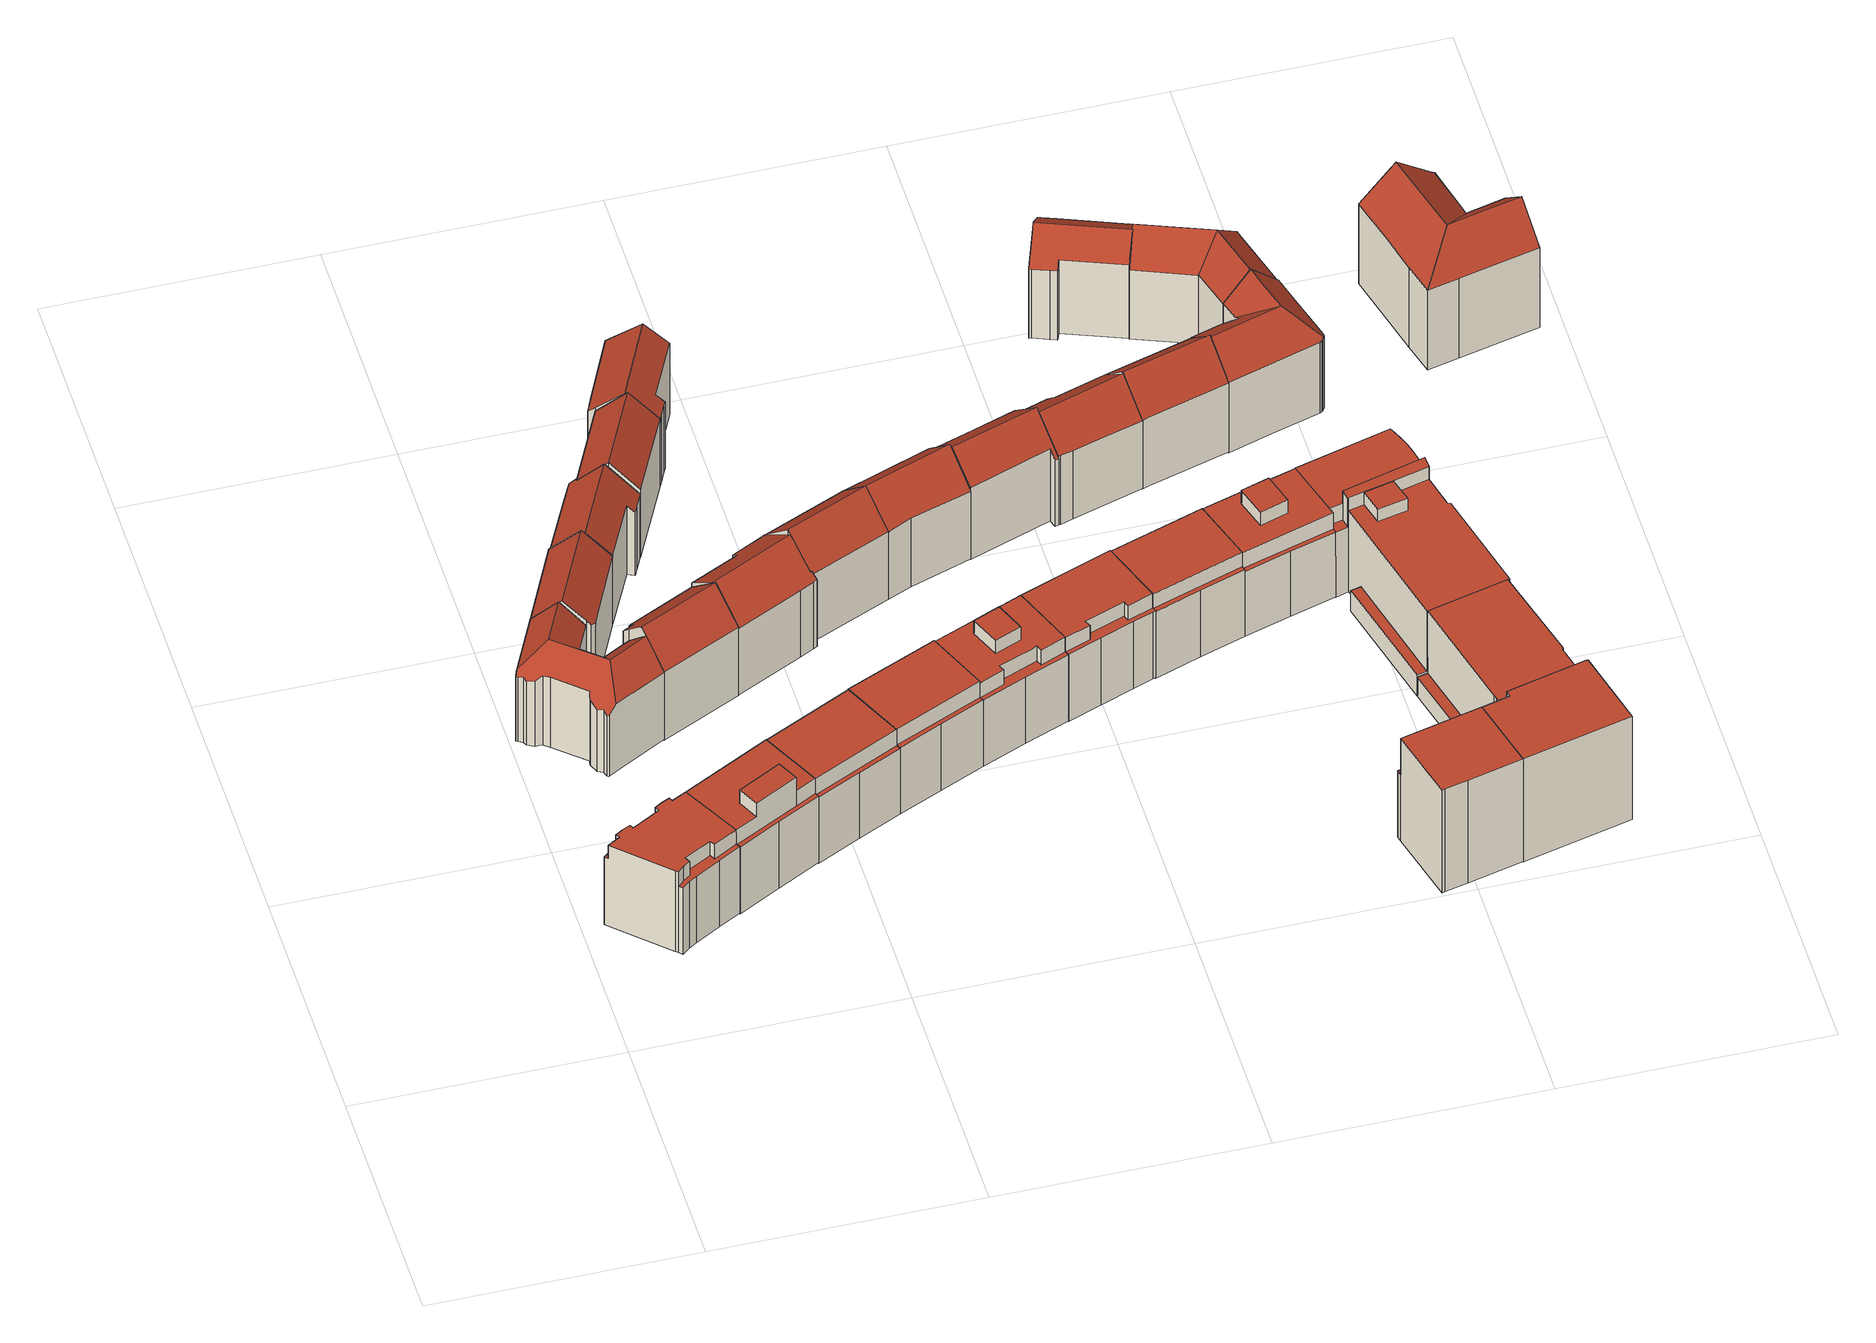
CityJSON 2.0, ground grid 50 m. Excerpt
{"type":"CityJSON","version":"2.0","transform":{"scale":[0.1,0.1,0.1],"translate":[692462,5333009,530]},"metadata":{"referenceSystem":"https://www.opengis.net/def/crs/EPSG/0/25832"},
"CityObjects":{
"building1":{"type":"Building","attributes":{"Gemeindeschluessel":"09162000","HoeheDach":"551.370","HoeheGrund":"532.122","Methode":"2000","NiedrigsteTraufeDesGebaeudes":"548.020","Geometrietyp2DReferenz":"3000","function":"31001_1000","roofType":"1000","measuredHeight":19.25,"storeysAboveGround":8},"geometry":[{"type":"MultiSurface","lod":"2","boundaries":[[[0,1,2,3]],[[4,5,6,7]],[[7,6,8,9]],[[10,11,12,13]],[[14,15,16,17]],[[18,19,20,21]],[[22,23,24,25]],[[26,27,28,29]],[[30,31,32,33]],[[34,35,36,37]],[[38,39,40,41]],[[26,42,43,44,45,27]],[[46,47,48,49]],[[17,16,50,51]],[[52,53,5,4]],[[26,29,54,34,37,38,41,55,56,57,58,18,21,59,52,4,7,9,42]],[[60,61,11,10]],[[25,24,1,0]],[[6,5,53,62,20,19,63,64,46,49,65,8]],[[43,66,67,48,47,68,69,70,32,31,50,16,15,12,11,61,2,1,24,23,44]],[[55,71,72,56]],[[51,50,31,30]],[[49,48,67,65]],[[41,40,71,55]],[[19,70,69,63]],[[56,72,73,57]],[[9,8,66,43,42]],[[59,62,53,52]],[[63,69,68,64]],[[45,44,23,22]],[[13,12,15,14]],[[29,28,74,54]],[[21,20,62,59]],[[54,74,35,34]],[[45,22,25,0,3,60,10,13,14,17,51,30,33,73,72,71,40,39,36,35,74,28,27]],[[3,2,61,60]],[[58,33,32,70,19,18]],[[65,67,66,8]],[[57,73,33,58]],[[64,68,47,46]],[[37,36,39,38]]],"semantics":{"surfaces":[{"type":"WallSurface"},{"type":"GroundSurface"},{"type":"RoofSurface"}],"values":[0,0,0,0,0,0,0,0,0,0,0,0,0,0,0,1,0,0,2,2,0,0,0,0,0,0,0,0,0,0,0,0,0,0,2,0,0,0,0,0,0]}}]},
"building2":{"type":"Building","attributes":{"Gemeindeschluessel":"09162000","HoeheDach":"552.530","HoeheGrund":"531.370","Methode":"2000","NiedrigsteTraufeDesGebaeudes":"545.780","Geometrietyp2DReferenz":"3000","function":"31001_1000","roofType":"3100","measuredHeight":21.16,"storeysAboveGround":5},"geometry":[{"type":"MultiSurface","lod":"2","boundaries":[[[75,76,77,78,79]],[[80,81,82,83]],[[84,85,86,87,88,89,90,91]],[[92,93,94,95,96,97]],[[98,99,100,101]],[[102,103,104,105,106,107,108,109]],[[110,111,107,106,112,113]],[[109,108,107,111,114]],[[115,116,117,118]],[[102,109,114,119]],[[75,79,110,113]],[[120,80,83,115,118,121,122,98,101,94,93,92,123,124,125,91,90,89,88,126,76,75,113,112,106,105,104,103]],[[78,77,127,128]],[[124,129,130,125]],[[125,130,84,91]],[[92,97,131,123]],[[80,120,103,102,119,132,81]],[[114,111,110,79,78,128]],[[123,131,129,124]],[[130,129,131,97,96,95,100,99,133,134,117,116,82,81,132,119,114,128,86,85,84]],[[134,133,99,98,122,121]],[[118,117,134,121]],[[128,127,87,86]],[[127,77,76,126,88,87]],[[83,82,116,115]],[[101,100,95,94]]],"semantics":{"surfaces":[{"type":"WallSurface"},{"type":"RoofSurface"},{"type":"GroundSurface"}],"values":[0,0,0,0,0,0,0,1,0,1,0,2,1,0,0,0,0,1,0,1,0,0,1,0,0,0]}}]},
"building3":{"type":"Building","attributes":{"Gemeindeschluessel":"09162000","HoeheDach":"554.560","HoeheGrund":"531.895","Methode":"2000","NiedrigsteTraufeDesGebaeudes":"547.760","Geometrietyp2DReferenz":"3000","function":"31001_1000","roofType":"1000","measuredHeight":22.66,"storeysAboveGround":7},"geometry":[{"type":"MultiSurface","lod":"2","boundaries":[[[135,136,137,138,139,140]],[[141,139,138,142]],[[143,144,145,146]],[[147,136,135,148]],[[149,137,136,147]],[[148,135,70,32,150,151]],[[135,140,152,153,154,155,70]],[[151,150,156,157]],[[154,153,158,159]],[[150,32,160,161]],[[146,145,162,163]],[[139,164,152,140]],[[150,161,162,145,144,165,166,167,168,169,156]],[[170,161,160,164,139,141]],[[171,158,153,152]],[[142,138,137,149]],[[157,156,169,172]],[[149,147,148,151,157,172,173,174,175,176,143,146,163,170,141,142]],[[177,159,158,171]],[[176,165,144,143]],[[70,155,177,171,152,164,160,32]],[[163,162,161,170]],[[173,168,167,174]],[[155,154,159,177]],[[174,167,166,175]],[[175,166,165,176]],[[172,169,168,173]]],"semantics":{"surfaces":[{"type":"RoofSurface"},{"type":"WallSurface"},{"type":"GroundSurface"}],"values":[0,1,1,1,1,1,1,1,0,1,1,1,0,1,1,1,1,2,1,1,0,1,1,1,1,1,1]}}]},
"building4":{"type":"Building","attributes":{"Gemeindeschluessel":"09162000","HoeheDach":"552.890","HoeheGrund":"531.360","Methode":"1000","NiedrigsteTraufeDesGebaeudes":"547.442","Geometrietyp2DReferenz":"3000","function":"31001_1000","roofType":"3100","measuredHeight":21.53,"storeysAboveGround":5},"geometry":[{"type":"MultiSurface","lod":"2","boundaries":[[[178,179,180,181,76,182,88,183,184,185]],[[186,187,188,189,190,191,192,193]],[[182,76,186,193,194,88]],[[88,194,195,183]],[[181,180,179,189,188,187]],[[192,191,185,184,183,195]],[[181,187,186,76]],[[193,192,195,194]],[[179,178,185,191,190,189]]],"semantics":{"surfaces":[{"type":"GroundSurface"},{"type":"RoofSurface"},{"type":"WallSurface"}],"values":[0,1,2,2,2,2,2,1,2]}}]},
"building5":{"type":"Building","attributes":{"Gemeindeschluessel":"09162000","HoeheDach":"553.488","HoeheGrund":"531.250","Methode":"1000","NiedrigsteTraufeDesGebaeudes":"547.461","Geometrietyp2DReferenz":"3000","function":"31001_1000","roofType":"3100","measuredHeight":22.24,"storeysAboveGround":5},"geometry":[{"type":"MultiSurface","lod":"2","boundaries":[[[196,197,198,199]],[[200,201,197,196]],[[202,203,204,205,206,207,208,209,210,211]],[[212,213,214,215,216,217]],[[210,209,208,218,217,216,198,197,201,219]],[[220,219,201,200]],[[205,221,213,212,222,206]],[[221,205,204,203,202,211,220,200,196,199,215,214,213]],[[211,210,219,220]],[[199,198,216,215]],[[207,206,222,212,217,218,208]]],"semantics":{"surfaces":[{"type":"WallSurface"},{"type":"RoofSurface"},{"type":"GroundSurface"}],"values":[0,0,0,0,1,0,0,2,0,0,1]}}]},
"building6":{"type":"Building","attributes":{"Gemeindeschluessel":"09162000","HoeheDach":"552.450","HoeheGrund":"531.380","Methode":"2000","NiedrigsteTraufeDesGebaeudes":"546.300","Geometrietyp2DReferenz":"3000","function":"31001_1000","roofType":"3100","measuredHeight":21.07,"storeysAboveGround":5},"geometry":[{"type":"MultiSurface","lod":"2","boundaries":[[[223,224,225,226]],[[227,228,229,230,231,232,233,225,224,234]],[[183,234,224,223]],[[235,236,237,238,185,239,183,223,226,240,241,242,243,244,245,246,247]],[[247,248,249,235]],[[225,233,232,241,240,226]],[[236,250,251,237]],[[238,252,253,185]],[[237,251,252,238]],[[228,254,246,245,244,229]],[[241,232,231,242]],[[243,242,231,230]],[[235,249,250,236]],[[239,185,253,227,234,183]],[[243,230,229,244]],[[246,254,248,247]],[[253,252,251,250,249,248,254,228,227]]],"semantics":{"surfaces":[{"type":"WallSurface"},{"type":"RoofSurface"},{"type":"GroundSurface"}],"values":[0,1,0,2,0,0,0,0,0,0,0,0,0,0,0,0,1]}}]},
"building7":{"type":"Building","attributes":{"Gemeindeschluessel":"09162000","HoeheDach":"551.330","HoeheGrund":"531.709","Methode":"2000","NiedrigsteTraufeDesGebaeudes":"547.530","Geometrietyp2DReferenz":"3000","function":"31001_1000","roofType":"1000","measuredHeight":19.62,"storeysAboveGround":6},"geometry":[{"type":"MultiSurface","lod":"2","boundaries":[[[255,256,257,258]],[[259,260,261,262,263,264]],[[258,257,265,266]],[[267,268,261,260]],[[269,270,271,272,273,274,275,276,277,255,258,266,278,259,264,279]],[[263,262,280,281]],[[264,263,282,279]],[[270,283,281,271]],[[276,284,285,277]],[[269,286,283,270]],[[280,262,261,268]],[[271,281,280,268,267,272]],[[283,286,282,263,281]],[[277,285,256,255]],[[273,287,288,274]],[[278,289,260,259]],[[266,265,289,278]],[[272,267,287,273]],[[279,282,286,269]],[[267,260,289,265,257,256,285,284,290,288,287]],[[274,288,290,275]],[[275,290,284,276]]],"semantics":{"surfaces":[{"type":"WallSurface"},{"type":"GroundSurface"},{"type":"RoofSurface"}],"values":[0,0,0,0,1,0,0,0,0,0,2,0,2,0,0,0,0,0,0,2,0,0]}}]},
"building8":{"type":"Building","attributes":{"Gemeindeschluessel":"09162000","HoeheDach":"552.990","HoeheGrund":"531.430","Methode":"1000","NiedrigsteTraufeDesGebaeudes":"547.479","Geometrietyp2DReferenz":"3000","function":"31001_1000","roofType":"3100","measuredHeight":21.56,"storeysAboveGround":5},"geometry":[{"type":"MultiSurface","lod":"2","boundaries":[[[246,291,292,244]],[[293,294,295,296]],[[296,295,297,298]],[[244,292,299,243]],[[247,300,246,244,243,242,293,296,298,301]],[[302,301,298,297]],[[303,302,297,304]],[[300,247,303,304,291,246]],[[243,299,305,242]],[[292,291,304,297,295,294,305,299]],[[301,302,303,247]],[[242,305,294,293]]],"semantics":{"surfaces":[{"type":"WallSurface"},{"type":"GroundSurface"},{"type":"RoofSurface"}],"values":[0,0,0,0,1,0,2,0,0,2,0,0]}}]},
"building9":{"type":"Building","attributes":{"Gemeindeschluessel":"09162000","HoeheDach":"552.901","HoeheGrund":"531.280","Methode":"1000","NiedrigsteTraufeDesGebaeudes":"547.316","Geometrietyp2DReferenz":"3000","function":"31001_1000","roofType":"3100","measuredHeight":21.62,"storeysAboveGround":5},"geometry":[{"type":"MultiSurface","lod":"2","boundaries":[[[306,307,308,309]],[[310,311,312,313]],[[314,315,316,317]],[[318,309,308,319,320,321]],[[322,323,324,325,326,327]],[[328,329,330,331]],[[321,320,332,333]],[[334,335,311,310,336,337]],[[308,307,338,339,340,312,311,335,334,341,322,327,342,319]],[[341,334,337,343,323,322]],[[344,339,338,345]],[[319,342,327,326,346,347,316,315,330,329,332,320]],[[348,344,345,306,309,318,321,333,328,331,314,317,349,350,325,324,323,343,337,336,310,313]],[[333,332,329,328]],[[344,348,313,312,340,339]],[[316,347,346,350,349,317]],[[345,338,307,306]],[[350,346,326,325]],[[331,330,315,314]]],"semantics":{"surfaces":[{"type":"WallSurface"},{"type":"RoofSurface"},{"type":"GroundSurface"}],"values":[0,0,0,0,0,0,0,0,1,0,0,1,2,0,0,0,0,0,0]}}]},
"building10":{"type":"Building","attributes":{"Gemeindeschluessel":"09162000","HoeheDach":"552.388","HoeheGrund":"531.420","Methode":"1000","NiedrigsteTraufeDesGebaeudes":"547.192","Geometrietyp2DReferenz":"3000","function":"31001_1000","roofType":"3100","measuredHeight":20.97,"storeysAboveGround":5},"geometry":[{"type":"MultiSurface","lod":"2","boundaries":[[[301,351,352,298]],[[353,354,355,356]],[[293,357,358,359]],[[360,361,362,363]],[[359,358,364,365]],[[365,364,354,353]],[[366,360,363,367,301,298,368,296,293,359,365,353,356,369,370]],[[368,298,352,371,372,296]],[[296,372,357,293]],[[357,372,371,373,355,354,364,358]],[[370,374,375,366]],[[367,376,351,301]],[[352,351,376,362,361,375,374,373,371]],[[373,374,370,369,356,355]],[[366,375,361,360]],[[363,362,376,367]]],"semantics":{"surfaces":[{"type":"WallSurface"},{"type":"GroundSurface"},{"type":"RoofSurface"}],"values":[0,0,0,0,0,0,1,0,0,2,0,0,2,0,0,0]}}]},
"building11":{"type":"Building","attributes":{"Gemeindeschluessel":"09162000","HoeheDach":"551.400","HoeheGrund":"531.675","Methode":"2000","NiedrigsteTraufeDesGebaeudes":"547.600","Geometrietyp2DReferenz":"3000","function":"31001_1000","roofType":"1000","measuredHeight":19.73,"storeysAboveGround":6},"geometry":[{"type":"MultiSurface","lod":"2","boundaries":[[[377,378,379,380]],[[381,382,383,384]],[[259,385,386,278]],[[385,387,388,389,390,383,382,391,392,393,386]],[[279,394,395,264]],[[264,395,396,397,385,259]],[[398,389,388,399]],[[278,386,393,400]],[[380,279,264,259,278,400,401,402,381,384,403,398,399,404,405,377]],[[384,383,390,403]],[[394,379,378,406,395]],[[402,391,382,381]],[[403,390,389,398]],[[400,393,392,401]],[[406,407,396,395]],[[396,407,408,397]],[[385,397,408,387]],[[405,406,378,377]],[[399,388,387,404]],[[401,392,391,402]],[[404,387,408,407,406,405]],[[380,379,394,279]]],"semantics":{"surfaces":[{"type":"WallSurface"},{"type":"RoofSurface"},{"type":"GroundSurface"}],"values":[0,0,0,1,0,0,0,0,2,0,1,0,0,0,0,1,0,0,0,0,0,0]}}]},
"building12":{"type":"Building","attributes":{"Gemeindeschluessel":"09162000","HoeheDach":"553.556","HoeheGrund":"531.320","Methode":"1000","NiedrigsteTraufeDesGebaeudes":"547.510","Geometrietyp2DReferenz":"3000","function":"31001_1000","roofType":"3100","measuredHeight":22.24,"storeysAboveGround":5},"geometry":[{"type":"MultiSurface","lod":"2","boundaries":[[[409,410,411,412,413,346]],[[322,414,415,416,411,410]],[[325,409,346,350]],[[350,346,413,417]],[[337,414,322,323]],[[418,416,415,310]],[[416,418,419,420,412,411]],[[417,413,412,420]],[[310,337,323,421,325,350,417,420,419,418]],[[310,415,414,337]],[[421,323,322,410,409,325]]],"semantics":{"surfaces":[{"type":"RoofSurface"},{"type":"WallSurface"},{"type":"GroundSurface"}],"values":[0,0,1,1,1,1,1,1,2,1,1]}}]},
"building13":{"type":"Building","attributes":{"Gemeindeschluessel":"09162000","HoeheDach":"554.130","HoeheGrund":"531.670","Methode":"2000","NiedrigsteTraufeDesGebaeudes":"547.350","Geometrietyp2DReferenz":"3000","function":"31001_1000","roofType":"1000","measuredHeight":22.46,"storeysAboveGround":7},"geometry":[{"type":"MultiSurface","lod":"2","boundaries":[[[422,423,424,425]],[[426,404,427,428,429,430,399]],[[431,432,433,434]],[[425,424,432,431]],[[435,436,437,438,439,440,441,442,443,444,445]],[[446,436,435,377]],[[440,447,448,441]],[[449,450,451,452]],[[453,454,455,456]],[[457,458,459,460]],[[461,462,463,464]],[[465,466,467,438,468]],[[427,469,470,471,472,448,447,473,467,466,474,475,428],[425,431,434,422]],[[428,475,474,476,477,429]],[[444,470,469,445]],[[452,451,454,453]],[[399,430,478,479]],[[446,377,405,404,426,399,479,457,460,461,464,449,452,453,456,480,465,468,481]],[[439,473,447,440]],[[464,463,450,449]],[[479,478,458,457]],[[466,465,480,456,455,476,474]],[[443,471,470,444]],[[433,432,424,423]],[[443,442,441,448,472,471]],[[405,445,469,427,404]],[[377,435,445,405]],[[434,433,423,422]],[[468,438,437,481]],[[460,459,462,461]],[[446,481,437,436]],[[429,477,476,455,454,451,450,463,462,459,458,478,430]],[[438,467,473,439]]],"semantics":{"surfaces":[{"type":"WallSurface"},{"type":"RoofSurface"},{"type":"GroundSurface"}],"values":[0,0,0,0,1,0,0,0,0,0,0,0,1,0,0,0,0,2,0,0,0,0,0,1,0,0,0,0,0,0,0,1,0]}}]},
"building14":{"type":"Building","attributes":{"Gemeindeschluessel":"09162000","HoeheDach":"553.525","HoeheGrund":"531.260","Methode":"1000","NiedrigsteTraufeDesGebaeudes":"547.428","Geometrietyp2DReferenz":"3000","function":"31001_1000","roofType":"3100","measuredHeight":22.27,"storeysAboveGround":5},"geometry":[{"type":"MultiSurface","lod":"2","boundaries":[[[482,483,484,485,486,487]],[[488,483,482,418]],[[489,484,483,488]],[[413,490,491,492,493,417]],[[494,420,487,495,413,417]],[[418,482,487,420]],[[485,496,497,498,499,486]],[[488,418,420,494,417,493,492,498,497,496,489]],[[495,487,486,499,491,490,413]],[[496,485,484,489]],[[492,491,499,498]]],"semantics":{"surfaces":[{"type":"RoofSurface"},{"type":"WallSurface"},{"type":"GroundSurface"}],"values":[0,1,1,1,1,1,1,2,0,1,1]}}]},
"building15":{"type":"Building","attributes":{"Gemeindeschluessel":"09162000","HoeheDach":"550.990","HoeheGrund":"531.650","Methode":"2000","NiedrigsteTraufeDesGebaeudes":"547.480","Geometrietyp2DReferenz":"3000","function":"31001_1000","roofType":"1000","measuredHeight":19.34,"storeysAboveGround":6},"geometry":[{"type":"MultiSurface","lod":"2","boundaries":[[[500,501,502,503,504,505,506,507]],[[508,509,510,511]],[[512,513,514,515]],[[505,510,509,516,514,513,517,518,519,520,521,506]],[[522,523,524,525,526,467]],[[501,500,527,528]],[[529,520,519,530]],[[524,531,532,533,534,501,528,535,536,537,525]],[[515,514,516,538]],[[539,533,532,540]],[[522,467,466,541]],[[538,516,509,508]],[[529,541,466,474,521,520]],[[535,542,543,536]],[[505,504,511,510]],[[530,519,518,544]],[[507,474,466,467,526,545,543,542,527,500]],[[507,506,521,474]],[[536,543,545,537]],[[540,532,531,546]],[[547,534,533,539]],[[544,518,517,548]],[[502,501,534,547]],[[548,517,513,512]],[[537,545,526,525]],[[522,541,529,530,544,548,512,515,538,508,511,504,503,502,547,539,540,546,523]],[[546,531,524,523]],[[528,527,542,535]]],"semantics":{"surfaces":[{"type":"WallSurface"},{"type":"RoofSurface"},{"type":"GroundSurface"}],"values":[0,0,0,1,0,0,0,1,0,0,0,0,0,0,0,0,1,0,0,0,0,0,0,0,0,2,0,0]}}]},
"building16":{"type":"Building","attributes":{"Gemeindeschluessel":"09162000","HoeheDach":"553.568","HoeheGrund":"531.230","Methode":"1000","NiedrigsteTraufeDesGebaeudes":"546.926","Geometrietyp2DReferenz":"3000","function":"31001_1000","roofType":"3100","measuredHeight":22.34,"storeysAboveGround":5},"geometry":[{"type":"MultiSurface","lod":"2","boundaries":[[[549,550,551,552,553,554,555,556,557]],[[557,556,555,558,559,560]],[[561,562,563,564]],[[565,566,550,549,557,560]],[[567,568,562,561]],[[563,562,568,569,570,552,551]],[[567,561,564,571,566,565,560,559,558,572,573,574,575,576]],[[570,575,574,573,553,552]],[[572,554,553,573]],[[571,564,563,551,550,566]],[[575,570,569,576]],[[558,555,554,572]],[[576,569,568,567]]],"semantics":{"surfaces":[{"type":"RoofSurface"},{"type":"WallSurface"},{"type":"GroundSurface"}],"values":[0,1,1,1,1,0,2,1,1,1,1,1,1]}}]},
"building17":{"type":"Building","attributes":{"Gemeindeschluessel":"09162000","HoeheDach":"550.770","HoeheGrund":"531.437","Methode":"2000","NiedrigsteTraufeDesGebaeudes":"547.170","Geometrietyp2DReferenz":"3000","function":"31001_1000","roofType":"1000","measuredHeight":19.33,"storeysAboveGround":6},"geometry":[{"type":"MultiSurface","lod":"2","boundaries":[[[577,578,579,580]],[[581,582,583,584,585,586,587,588,589,590,591,592,593,577,580,594,595]],[[596,579,578,597,598,599,600,601,602,603,604,605]],[[606,607,608,609]],[[584,583,610,606,609,596,605,585]],[[590,600,599,591]],[[589,601,600,590]],[[587,603,602,588]],[[593,597,578,577]],[[611,607,606,610]],[[588,602,601,589]],[[592,598,597,593]],[[612,613,614,611,610]],[[594,611,614,595]],[[581,613,612,582]],[[582,612,610,583]],[[585,605,604,586]],[[595,614,613,581]],[[596,609,608,579]],[[591,599,598,592]],[[586,604,603,587]],[[580,579,608,607,611,594]]],"semantics":{"surfaces":[{"type":"WallSurface"},{"type":"GroundSurface"},{"type":"RoofSurface"}],"values":[0,1,2,2,0,0,0,0,0,0,0,0,2,0,0,0,0,0,0,0,0,0]}}]},
"building18":{"type":"Building","attributes":{"Gemeindeschluessel":"09162000","HoeheDach":"553.053","HoeheGrund":"531.140","Methode":"2000","NiedrigsteTraufeDesGebaeudes":"546.189","Geometrietyp2DReferenz":"3000","function":"31001_1000","roofType":"3100","measuredHeight":21.91,"storeysAboveGround":5},"geometry":[{"type":"MultiSurface","lod":"2","boundaries":[[[615,616,617,618]],[[619,620,621,622]],[[622,621,623,624]],[[625,626,627,628]],[[619,629,630,631,632,620]],[[633,634,635,636,637,627,626,638,617,616,639,640,641]],[[618,617,638,642]],[[643,644,634,633,641,645]],[[646,631,630,647,648,628,627,637]],[[629,619,622,624,649,650,644,643,645,651,652,615,618,642,625,628,648,647,630]],[[652,639,616,615]],[[651,640,639,652]],[[645,641,640,651]],[[623,621,620,632,631,646,637,636]],[[650,635,634,644]],[[649,624,623,636,635,650]],[[642,638,626,625]]],"semantics":{"surfaces":[{"type":"WallSurface"},{"type":"RoofSurface"},{"type":"GroundSurface"}],"values":[0,0,0,0,0,1,0,0,0,2,0,0,0,1,0,0,0]}}]},
"building19":{"type":"Building","attributes":{"Gemeindeschluessel":"09162000","HoeheDach":"555.937","HoeheGrund":"531.332","Methode":"2000","NiedrigsteTraufeDesGebaeudes":"547.200","Geometrietyp2DReferenz":"3000","function":"31001_1000","roofType":"1000","measuredHeight":24.61,"storeysAboveGround":8},"geometry":[{"type":"MultiSurface","lod":"2","boundaries":[[[653,654,655,656]],[[657,658,659,660,661,662]],[[656,655,663,664]],[[665,660,659,666]],[[666,659,658,667]],[[664,663,668,669]],[[670,657,662,671,672]],[[667,658,657,670]],[[672,671,673,674]],[[675,676,661,660,665]],[[674,673,654,653]],[[666,667,670,672,674,653,656,664,669,675,665]],[[669,668,676,675]],[[671,662,661,676]],[[671,676,668,663,655,654,673]]],"semantics":{"surfaces":[{"type":"WallSurface"},{"type":"RoofSurface"},{"type":"GroundSurface"}],"values":[0,1,0,0,0,0,0,0,0,0,0,2,0,0,1]}}]},
"building20":{"type":"Building","attributes":{"Gemeindeschluessel":"09162000","HoeheDach":"553.890","HoeheGrund":"531.353","Methode":"2000","NiedrigsteTraufeDesGebaeudes":"546.910","Geometrietyp2DReferenz":"3000","function":"31001_1000","roofType":"1000","measuredHeight":22.54,"storeysAboveGround":7},"geometry":[{"type":"MultiSurface","lod":"2","boundaries":[[[595,677,678,594]],[[594,678,679,680,579,580]],[[681,682,683,684]],[[685,686,677,595]],[[687,688,689,690]],[[691,692,693,694]],[[695,689,688,696]],[[685,595,594,580,577,697,698,699,681,684,700,691,694,701,702,703]],[[698,704,705,699]],[[679,706,707,708,709,680],[695,696,710,711]],[[696,688,687,710]],[[701,712,707,706,702]],[[694,693,712,701]],[[699,705,682,681]],[[579,713,714,712,693,692,715,683,682,705,704,716,578]],[[580,579,578,577]],[[677,686,717,718,678]],[[680,709,708,707,712,714,713,579]],[[697,716,704,698]],[[711,690,689,695]],[[718,706,679,678]],[[684,683,715,700]],[[710,687,690,711]],[[577,578,716,697]],[[703,717,686,685]],[[700,715,692,691]],[[718,717,703,702,706]]],"semantics":{"surfaces":[{"type":"WallSurface"},{"type":"RoofSurface"},{"type":"GroundSurface"}],"values":[0,0,0,0,1,0,0,2,0,1,0,0,0,0,1,0,1,0,0,0,0,0,0,0,0,0,0]}}]},
"building21":{"type":"Building","attributes":{"Gemeindeschluessel":"09162000","HoeheDach":"553.589","HoeheGrund":"531.000","Methode":"1000","NiedrigsteTraufeDesGebaeudes":"547.446","Geometrietyp2DReferenz":"3000","function":"31001_1000","roofType":"3100","measuredHeight":22.59,"storeysAboveGround":5},"geometry":[{"type":"MultiSurface","lod":"2","boundaries":[[[719,720,721,722,723,724]],[[725,726,724,723,727,626]],[[728,729,730,719,724,726]],[[731,725,626,732]],[[733,727,723,722]],[[734,735,720,719,730,729]],[[735,734,736,731,732,733,722,721,720]],[[732,626,727,733]],[[736,734,729,728,726,725,731]]],"semantics":{"surfaces":[{"type":"WallSurface"},{"type":"RoofSurface"},{"type":"GroundSurface"}],"values":[0,1,1,0,0,0,2,0,0]}}]},
"building22":{"type":"Building","attributes":{"Gemeindeschluessel":"09162000","HoeheDach":"552.361","HoeheGrund":"530.880","Methode":"1000","NiedrigsteTraufeDesGebaeudes":"547.310","Geometrietyp2DReferenz":"3000","function":"31001_1000","roofType":"3100","measuredHeight":21.48,"storeysAboveGround":5},"geometry":[{"type":"MultiSurface","lod":"2","boundaries":[[[737,738,739,740,741,742,743,744,745]],[[746,747,748,749]],[[742,750,748,747,751,752,753,743]],[[754,745,744,755]],[[756,752,751,757]],[[758,740,739,759]],[[760,761,758,759,762,763,754,755,764,765,756,757,746,749,766]],[[744,743,753,765,764,755]],[[749,748,750,766]],[[757,751,747,746]],[[762,738,737,763]],[[761,741,740,758]],[[763,737,745,754]],[[741,761,760,766,750,742]],[[765,753,752,756]],[[759,739,738,762]]],"semantics":{"surfaces":[{"type":"RoofSurface"},{"type":"WallSurface"},{"type":"GroundSurface"}],"values":[0,1,0,1,1,1,2,1,1,1,1,1,1,1,1,1]}}]},
"building23":{"type":"Building","attributes":{"Gemeindeschluessel":"09162000","HoeheDach":"555.940","HoeheGrund":"531.160","Methode":"2000","NiedrigsteTraufeDesGebaeudes":"547.230","Geometrietyp2DReferenz":"3000","function":"31001_1000","roofType":"1000","measuredHeight":24.78,"storeysAboveGround":8},"geometry":[{"type":"MultiSurface","lod":"2","boundaries":[[[767,676,668,768]],[[676,661,769,770]],[[770,769,771,772]],[[768,668,773,774]],[[775,776,777,778]],[[779,780,781,782]],[[774,773,772,771,776,775]],[[783,660,661,676,767]],[[784,785,786,787]],[[676,770,772,773,668]],[[774,775,778,784,787,779,782,783,767,768]],[[660,781,780,786,785,777,776,771,769,661]],[[782,781,660,783]],[[778,777,785,784]],[[787,786,780,779]]],"semantics":{"surfaces":[{"type":"WallSurface"},{"type":"RoofSurface"},{"type":"GroundSurface"}],"values":[0,0,0,0,0,0,0,0,0,1,2,1,0,0,0]}}]},
"building24":{"type":"Building","attributes":{"Gemeindeschluessel":"09162000","HoeheDach":"550.960","HoeheGrund":"531.475","Methode":"2000","NiedrigsteTraufeDesGebaeudes":"536.080","Geometrietyp2DReferenz":"3000","function":"31001_1000","roofType":"1000","measuredHeight":19.48,"storeysAboveGround":6},"geometry":[{"type":"MultiSurface","lod":"2","boundaries":[[[788,789,790,791]],[[792,793,794,795]],[[796,797,798,799]],[[795,800,801,802,803,792]],[[804,802,801,805]],[[806,807,808,809]],[[810,811,812,813]],[[814,815,811,810]],[[788,791,798,797]],[[816,812,811,815,808,807,794,793,817]],[[813,812,816,791,790]],[[791,816,817,798]],[[806,818,800,795,794,807]],[[805,801,800,818]],[[819,792,803,820]],[[820,803,802,804]],[[789,788,797,796]],[[809,808,815,814]],[[819,799,798,817,793,792]],[[806,809,814,810,813,790,789,796,799,819,820,804,805,818]]],"semantics":{"surfaces":[{"type":"WallSurface"},{"type":"RoofSurface"},{"type":"GroundSurface"}],"values":[0,0,0,1,0,0,0,0,1,1,0,0,0,0,0,0,0,0,0,2]}}]},
"building25":{"type":"Building","attributes":{"Gemeindeschluessel":"09162000","HoeheDach":"553.770","HoeheGrund":"531.282","Methode":"2000","NiedrigsteTraufeDesGebaeudes":"546.930","Geometrietyp2DReferenz":"3000","function":"31001_1000","roofType":"1000","measuredHeight":22.49,"storeysAboveGround":7},"geometry":[{"type":"MultiSurface","lod":"2","boundaries":[[[821,822,823,824]],[[825,826,827,828]],[[829,830,831,832]],[[833,834,835,836,837,838,839,840]],[[841,842,835,834,843,717]],[[843,844,845,718,717]],[[846,847,848,823,822,849,850,831,830,851,852]],[[841,717,718,853]],[[712,854,855,856,857,858,859,827,826,860,693]],[[861,857,856,862]],[[829,863,855,854,851,830]],[[828,827,859,864]],[[865,712,693,866]],[[832,831,850,867]],[[844,847,846,845]],[[868,839,838,869]],[[864,859,858,870]],[[866,693,860,871]],[[872,837,836,873]],[[871,860,826,825]],[[862,856,855,863]],[[874,849,822,821]],[[869,838,837,872]],[[847,833,840,848]],[[835,842,875,873,836]],[[867,850,849,874]],[[870,858,857,861]],[[712,852,851,854]],[[868,824,823,848,840,839]],[[865,853,718,845,846,852,712]],[[841,853,865,866,871,825,828,864,870,861,862,863,829,832,867,874,821,824,868,869,872,873,875,842]],[[843,834,833,847,844]]],"semantics":{"surfaces":[{"type":"WallSurface"},{"type":"RoofSurface"},{"type":"GroundSurface"}],"values":[0,0,0,1,0,1,1,0,1,0,0,0,0,0,0,0,0,0,0,0,0,0,0,0,0,0,0,0,0,0,2,0]}}]},
"building26":{"type":"Building","attributes":{"Gemeindeschluessel":"09162000","HoeheDach":"553.830","HoeheGrund":"531.463","Methode":"2000","NiedrigsteTraufeDesGebaeudes":"536.460","Geometrietyp2DReferenz":"3000","function":"31001_1000","roofType":"1000","measuredHeight":22.37,"storeysAboveGround":7},"geometry":[{"type":"MultiSurface","lod":"2","boundaries":[[[796,876,877,878]],[[879,880,881,882,883,884,885,886,887,888,889,890,891]],[[892,893,803,820]],[[796,799,880,879,894,876]],[[895,886,885,896]],[[897,884,883,898,899]],[[888,900,901,889]],[[901,900,836,902]],[[889,901,902,890]],[[903,904,893,892]],[[899,898,904,903]],[[879,891,905,906,907,894]],[[878,877,907,906]],[[887,836,900,888]],[[896,885,884,897]],[[891,890,902,836,887,908,909,905]],[[819,799,796,878,906,905,909,908,895,896,897,899,903,892,820]],[[876,894,907,877]],[[910,803,893,904,898]],[[819,820,803,910,882,881]],[[819,881,880,799]],[[898,883,882,910]],[[908,887,886,895]]],"semantics":{"surfaces":[{"type":"WallSurface"},{"type":"RoofSurface"},{"type":"GroundSurface"}],"values":[0,1,0,0,0,0,0,1,0,0,0,0,0,0,0,0,2,1,1,0,0,0,0]}}]},
"building27":{"type":"Building","attributes":{"Gemeindeschluessel":"09162000","HoeheDach":"553.053","HoeheGrund":"530.820","Methode":"1000","NiedrigsteTraufeDesGebaeudes":"547.651","Geometrietyp2DReferenz":"3000","function":"31001_9998","roofType":"3100","measuredHeight":22.23,"storeysAboveGround":5},"geometry":[{"type":"MultiSurface","lod":"2","boundaries":[[[911,912,913,914,915,916]],[[917,918,919,920]],[[914,913,912,921,922,923,924,925,926,927,917,920,928,929,930,931,932,933,934,935]],[[936,937,938,932,931,930]],[[939,940,941,942,911,916,943,944,945]],[[926,946,947,927]],[[924,923,922,941,940,939]],[[925,924,939,945,946,926]],[[919,948,928,920]],[[946,945,944,943,949,948,919,918,947]],[[934,950,951,935]],[[912,911,942,921]],[[949,943,952,937,936]],[[952,943,916,915,951,950,953,938,937]],[[953,950,934,933,932,938]],[[921,942,941,922]],[[927,947,918,917]],[[929,928,948,949,936,930]],[[935,951,915,914]]],"semantics":{"surfaces":[{"type":"WallSurface"},{"type":"GroundSurface"},{"type":"RoofSurface"}],"values":[0,0,1,0,2,0,0,0,0,2,0,0,2,2,0,0,0,0,0]}}]},
"building28":{"type":"Building","attributes":{"Gemeindeschluessel":"09162000","HoeheDach":"552.950","HoeheGrund":"530.790","Methode":"2000","NiedrigsteTraufeDesGebaeudes":"547.340","Geometrietyp2DReferenz":"3000","function":"31001_1000","roofType":"3100","measuredHeight":22.16,"storeysAboveGround":5},"geometry":[{"type":"MultiSurface","lod":"2","boundaries":[[[930,954,932,955,956,957]],[[930,957,958,959]],[[960,750,961,962]],[[954,930,959,963,964,960,962,932]],[[965,966,967,968]],[[968,967,750,960,964,963]],[[956,955,961,966]],[[959,958,965,968,963]],[[958,957,956,966,965]],[[962,961,955,932]],[[966,961,750,967]]],"semantics":{"surfaces":[{"type":"WallSurface"},{"type":"GroundSurface"},{"type":"RoofSurface"}],"values":[0,0,0,1,2,0,2,0,2,0,2]}}]},
"building29":{"type":"Building","attributes":{"Gemeindeschluessel":"09162000","HoeheDach":"556.330","HoeheGrund":"530.760","Methode":"2000","NiedrigsteTraufeDesGebaeudes":"549.869","Geometrietyp2DReferenz":"3000","function":"31001_1000","roofType":"3100","measuredHeight":25.57,"storeysAboveGround":5},"geometry":[{"type":"MultiSurface","lod":"2","boundaries":[[[969,970,971,972,973,974]],[[975,976,977,978]],[[979,980,970,969,974,981,982]],[[983,984,985,986,987,988,989,990,991,973,972,971,992,975,978,993,994]],[[984,983,994,995,996,997]],[[985,998,999,986]],[[970,1000,976,975,992,971]],[[991,981,974,973]],[[1001,1002,977,976,1000,970,980]],[[988,1003,1004,989]],[[1005,999,998,980,979,982,1004,1003]],[[997,996,995,1002,1001,980,998]],[[987,986,999,1005,1003,988]],[[1004,982,981,991,990,989]],[[995,994,993,978,977,1002]],[[984,997,998,985]]],"semantics":{"surfaces":[{"type":"WallSurface"},{"type":"RoofSurface"},{"type":"GroundSurface"}],"values":[0,0,1,2,0,0,0,0,1,0,1,1,0,0,0,0]}}]}
},
"vertices":[
[62,313,182],[62,313,214],[76,322,214],[76,322,182],[162,203,21],[162,203,180],[148,192,180],[148,192,21],[142,198,180],[142,198,21],[95,322,182],[95,322,214],[148,351,214],[148,351,182],[144,359,182],[144,359,214],[158,368,214],[158,368,182],[263,271,21],[263,271,180],[268,263,180],[268,263,21],[44,293,182],[44,293,214],[67,306,214],[67,306,182],[37,297,21],[37,297,182],[38,298,182],[38,298,21],[177,368,182],[177,368,214],[204,382,214],[204,382,182],[74,326,21],[74,326,182],[94,339,182],[94,339,21],[114,351,21],[114,351,182],[135,362,182],[135,362,21],[137,202,21],[137,202,214],[43,292,214],[43,292,182],[162,228,180],[162,228,214],[167,218,214],[167,218,180],[173,375,214],[173,375,182],[177,212,21],[177,212,180],[55,312,21],[156,372,21],[178,381,21],[200,389,21],[204,382,21],[225,239,21],[92,329,182],[92,329,214],[225,239,180],[219,246,180],[213,256,180],[154,209,180],[142,198,214],[154,209,214],[213,256,214],[219,246,214],[263,271,214],[156,372,182],[178,381,182],[200,389,182],[55,312,182],
[131,799,14],[156,851,14],[156,851,177],[131,799,176],[131,799,177],[141,647,14],[141,647,159],[138,649,158],[138,649,14],[10,771,167],[13,778,175],[14,779,176],[69,892,176],[69,892,14],[14,779,14],[13,778,14],[10,771,14],[39,750,14],[46,750,14],[52,750,14],[52,750,180],[46,750,175],[39,750,170],[119,692,14],[119,692,180],[64,741,181],[64,741,14],[255,708,176],[255,708,14],[236,753,14],[231,766,14],[218,797,14],[218,797,177],[231,766,211],[236,753,225],[163,769,178],[166,770,176],[166,770,14],[163,769,14],[161,713,225],[135,659,14],[135,659,164],[125,664,161],[125,664,14],[156,655,176],[156,655,14],[117,682,14],[118,688,14],[26,757,14],[22,765,14],[14,769,14],[113,871,14],[113,871,225],[73,789,225],[22,765,170],[14,769,168],[26,757,167],[156,655,175],[118,688,175],[117,682,170],
[263,271,178],[268,263,178],[348,305,178],[430,347,178],[426,355,178],[387,335,178],[426,355,19],[430,347,19],[322,460,19],[322,460,178],[344,468,178],[344,468,19],[268,263,19],[263,271,19],[348,305,19],[204,382,178],[204,382,19],[387,335,214],[387,335,246],[305,292,246],[305,292,214],[200,389,178],[200,389,19],[367,374,246],[286,331,246],[370,468,214],[370,468,178],[366,475,178],[366,475,19],[426,355,214],[300,450,178],[279,440,178],[258,429,178],[238,416,178],[219,403,178],[370,468,19],[367,374,214],[219,403,19],[238,416,19],[258,429,19],[279,440,19],[300,450,19],[286,331,214],
[189,886,14],[174,853,14],[173,853,14],[164,847,14],[119,868,14],[144,1048,14],[195,1024,14],[244,1001,14],[156,851,189],[164,847,180],[173,853,175],[174,853,174],[189,886,175],[244,1001,176],[195,1024,229],[119,868,229],[69,892,175],[144,1048,175],
[228,834,12],[228,834,175],[355,895,175],[355,895,12],[232,822,12],[232,822,187],[227,775,12],[230,766,12],[231,766,12],[255,708,12],[255,708,175],[231,766,234],[230,766,235],[227,775,226],[218,797,203],[218,797,12],[406,780,175],[406,780,12],[381,837,12],[380,838,12],[380,838,234],[381,837,235],[231,766,235],[211,812,187],[211,812,12],[256,709,12],[256,709,175],
[204,1168,14],[204,1168,163],[217,1194,163],[217,1194,14],[201,1021,225],[276,1173,225],[268,1177,216],[233,1193,178],[234,1197,178],[222,1204,163],[220,1200,163],[144,1048,163],[330,1141,14],[318,1116,14],[312,1104,14],[298,1110,14],[201,1021,14],[220,1200,14],[222,1204,14],[234,1197,14],[233,1193,14],[268,1177,14],[276,1173,14],[282,1170,14],[333,1146,14],[333,1146,163],[330,1141,163],[318,1116,163],[312,1104,164],[298,1110,179],[244,1001,178],[282,1170,219],
[468,533,17],[468,533,175],[489,542,175],[489,542,17],[537,549,17],[537,549,175],[537,549,213],[591,434,213],[591,434,175],[591,434,17],[512,549,175],[512,549,17],[370,468,175],[370,468,213],[512,387,17],[430,347,17],[426,355,17],[370,468,17],[366,475,17],[385,489,17],[405,501,17],[425,513,17],[446,523,17],[534,556,17],[595,426,17],[426,355,213],[426,355,175],[595,426,175],[430,347,175],[425,513,175],[446,523,175],[512,387,175],[366,475,175],[385,489,175],[534,556,175],[405,501,175],
[282,1170,229],[268,1177,214],[308,1349,14],[308,1349,175],[345,1332,215],[345,1332,14],[359,1325,230],[359,1325,14],[233,1193,176],[283,1170,14],[410,1302,14],[410,1302,175],[333,1146,175],[283,1170,230],[234,1197,176],
[406,780,13],[406,780,173],[380,838,224],[380,838,13],[560,870,13],[560,870,184],[566,858,173],[566,858,13],[481,972,13],[481,972,174],[506,983,175],[506,983,13],[378,844,13],[378,844,229],[355,895,185],[355,895,13],[538,916,225],[538,916,13],[536,921,13],[533,929,13],[533,929,222],[536,921,229],[442,950,13],[442,950,176],[445,955,173],[445,955,13],[446,939,185],[446,939,13],[557,869,184],[558,869,184],[558,869,13],[557,869,13],[532,841,173],[558,854,173],[563,857,173],[544,900,211],[535,921,229],[544,900,13],[558,854,13],[532,841,13],[510,985,175],[507,984,175],[563,857,13],[507,984,13],[510,985,13],
[410,1302,173],[359,1325,219],[310,1385,14],[310,1385,172],[370,1512,172],[370,1512,14],[308,1349,183],[296,1355,172],[296,1355,14],[429,1341,14],[429,1341,173],[424,1332,173],[424,1332,14],[300,1364,172],[300,1364,14],[415,1349,14],[413,1309,14],[354,1328,14],[428,1484,14],[471,1464,14],[354,1328,224],[345,1332,217],[428,1484,224],[471,1464,185],[415,1349,186],[413,1309,173],
[762,500,17],[762,500,176],[678,463,176],[678,463,17],[617,602,17],[617,602,176],[638,611,176],[638,611,17],[537,549,176],[534,556,176],[709,624,176],[706,632,176],[683,626,176],[661,619,176],[595,592,176],[574,581,176],[554,569,176],[595,426,176],[591,434,176],[591,434,214],[537,549,214],[683,626,17],[706,632,17],[554,569,17],[574,581,17],[595,592,17],[661,619,17],[709,624,17],[758,508,17],[758,508,176],[758,508,214],[709,624,214],
[533,929,233],[534,927,236],[689,994,236],[689,995,234],[666,1052,176],[557,869,175],[560,870,175],[713,936,175],[666,1052,13],[713,936,13],[689,994,13],[689,995,13],[534,927,13],
[780,627,210],[780,627,241],[830,648,241],[830,648,210],[709,625,17],[709,624,210],[709,625,210],[709,625,174],[706,632,174],[853,591,210],[853,591,241],[803,571,241],[803,571,210],[762,500,175],[846,535,175],[931,568,175],[928,577,175],[927,577,175],[880,557,175],[875,569,175],[865,564,175],[801,539,175],[806,528,175],[758,508,175],[846,535,17],[880,557,210],[875,569,210],[811,683,17],[811,683,174],[834,690,174],[834,690,17],[856,697,17],[856,697,174],[879,702,174],[879,702,17],[747,655,17],[747,655,174],[768,666,174],[768,666,17],[789,675,17],[789,675,174],[790,675,174],[790,675,17],[882,694,17],[882,694,210],[928,577,210],[928,577,17],[758,508,210],[806,528,210],[801,539,210],[865,564,210],[927,577,210],[882,695,210],[770,650,210],[882,695,174],[770,650,174],[726,644,174],[726,644,17],[882,695,17],[931,568,17],
[713,936,174],[758,955,177],[874,994,175],[854,1053,235],[853,1054,235],[689,995,235],[758,955,13],[874,994,13],[667,1052,176],[735,1078,174],[735,1078,13],[667,1052,13],[675,1029,13],[675,1029,200],[854,1053,13],[853,1054,13],[833,1112,13],[833,1112,176],
[1099,640,210],[1099,640,176],[1099,640,16],[1057,759,16],[1055,766,16],[1055,766,175],[1057,760,175],[1057,760,210],[1009,757,16],[1009,757,175],[1032,762,175],[1032,762,16],[964,742,16],[964,742,175],[965,743,175],[965,743,16],[986,750,175],[942,734,175],[921,724,175],[900,713,175],[879,702,175],[882,695,175],[928,577,16],[931,568,16],[931,568,176],[928,576,176],[928,576,210],[1051,622,210],[1051,622,176],[879,702,16],[900,713,16],[995,592,176],[1059,616,176],[1096,629,176],[1102,631,176],[1047,633,176],[971,605,176],[976,594,176],[986,750,16],[1096,629,16],[1059,616,16],[882,694,16],[1047,633,210],[971,605,210],[921,724,16],[976,594,210],[995,592,16],[1102,631,16],[942,734,16],
[837,1102,181],[854,1053,229],[856,1047,236],[1020,1101,236],[1017,1109,228],[999,1167,171],[920,1142,169],[834,1112,171],[833,1112,171],[920,1142,12],[834,1112,12],[833,1112,12],[1029,1048,12],[1029,1048,185],[874,994,183],[874,994,12],[837,1102,12],[854,1053,12],[1034,1033,12],[1034,1033,170],[1041,1035,170],[1022,1095,229],[856,1047,12],[999,1167,12],[1017,1109,12],[1020,1101,12],[1022,1095,12],[1041,1035,12],
[1232,826,14],[1232,826,172],[1235,818,172],[1235,818,14],[1189,661,14],[1102,631,14],[1099,640,14],[1057,759,14],[1055,766,14],[1076,778,14],[1097,787,14],[1119,796,14],[1141,804,14],[1142,805,14],[1163,811,14],[1186,817,14],[1209,822,14],[1273,698,14],[1275,689,14],[1057,759,172],[1209,822,172],[1186,817,172],[1163,811,172],[1142,805,172],[1141,804,172],[1119,796,172],[1097,787,172],[1076,778,172],[1055,766,172],[1099,640,208],[1273,698,208],[1235,818,208],[1057,759,208],[1099,640,174],[1273,698,174],[1102,631,174],[1189,661,174],[1275,689,174],
[1062,1188,11],[1062,1188,162],[1069,1184,167],[1069,1184,11],[1068,1043,11],[1068,1043,175],[1045,1036,176],[1045,1036,11],[1041,1035,176],[1041,1035,11],[1169,1206,11],[1169,1206,175],[1184,1149,228],[1184,1149,11],[1127,1061,11],[1202,1083,11],[1202,1083,173],[1127,1061,174],[1011,1127,199],[1017,1109,216],[1022,1095,230],[1022,1094,231],[1185,1146,231],[1072,1176,174],[1029,1177,162],[1003,1168,163],[999,1167,163],[1072,1176,11],[1011,1127,11],[1017,1109,11],[999,1167,11],[1202,1085,174],[1202,1085,11],[1185,1146,11],[1022,1094,11],[1022,1095,11],[1003,1168,11],[1029,1177,11],
[1408,156,13],[1408,156,172],[1447,165,172],[1447,165,13],[1437,3,259],[1443,5,259],[1486,15,259],[1590,40,259],[1555,180,259],[1402,143,259],[1463,169,172],[1463,169,13],[1590,40,13],[1486,15,13],[1443,5,13],[1552,191,172],[1552,191,13],[1437,3,13],[1402,143,172],[1402,143,13],[1400,154,172],[1400,154,13],[1555,180,13],[1555,180,172],
[1275,689,169],[1273,698,169],[1273,698,207],[1235,818,207],[1320,861,14],[1320,861,172],[1342,867,172],[1342,867,14],[1363,716,14],[1363,716,169],[1321,753,239],[1373,770,239],[1356,829,239],[1303,813,239],[1388,876,14],[1388,876,172],[1412,879,172],[1412,879,14],[1356,829,207],[1373,770,207],[1253,836,14],[1275,845,14],[1297,853,14],[1365,872,14],[1414,871,14],[1448,750,14],[1450,741,14],[1275,845,172],[1297,853,172],[1448,750,207],[1414,871,207],[1349,852,207],[1297,836,207],[1321,753,207],[1303,813,207],[1414,871,172],[1297,836,172],[1349,852,172],[1365,872,172],[1253,836,172],[1450,741,169],[1448,750,169],
[1367,1131,176],[1367,1131,10],[1351,1192,10],[1349,1198,10],[1349,1198,229],[1351,1192,236],[1184,1149,232],[1185,1145,236],[1334,1253,175],[1202,1083,175],[1202,1083,174],[1214,1087,175],[1184,1149,10],[1169,1206,10],[1334,1253,10],[1202,1083,10],[1214,1087,10],[1185,1145,10],
[1116,1486,174],[1145,1475,174],[1157,1470,174],[1163,1484,186],[1276,1441,186],[1294,1485,224],[1135,1546,224],[1132,1539,217],[1111,1488,174],[1164,1603,9],[1164,1603,174],[1189,1593,174],[1189,1593,9],[1317,1544,173],[1158,1605,174],[1154,1593,184],[1138,1555,217],[1111,1488,9],[1132,1539,9],[1154,1593,9],[1158,1605,9],[1163,1484,9],[1157,1470,9],[1294,1485,9],[1276,1441,9],[1145,1475,9],[1116,1486,9],[1135,1546,9],[1138,1555,9],[1317,1544,9],
[1555,180,12],[1552,191,12],[1608,193,259],[1608,193,172],[1606,204,259],[1606,204,172],[1597,202,172],[1597,202,12],[1607,204,12],[1607,204,259],[1606,205,259],[1606,205,12],[1760,242,12],[1760,242,259],[1797,91,259],[1797,91,12],[1590,40,12],[1758,243,12],[1758,243,259],[1760,243,259],[1760,243,12],
[1577,244,61],[1577,244,15],[1596,249,15],[1596,249,61],[1692,514,69],[1692,514,210],[1740,329,210],[1740,329,69],[1521,472,15],[1521,472,61],[1540,476,61],[1540,476,15],[1741,330,69],[1762,335,69],[1720,511,69],[1717,520,69],[1720,511,15],[1762,335,15],[1739,328,15],[1739,328,210],[1738,325,210],[1738,325,15],[1606,205,15],[1606,205,210],[1598,241,210],[1598,241,15],[1758,243,15],[1758,243,210],[1596,249,210],[1540,476,210],[1741,330,15],[1692,514,15],[1717,520,15],
[1622,840,13],[1622,840,208],[1625,822,208],[1625,822,13],[1455,897,13],[1455,897,172],[1477,905,172],[1477,905,13],[1600,910,13],[1600,910,208],[1607,893,208],[1607,893,13],[1469,767,238],[1473,747,238],[1474,748,238],[1559,768,238],[1626,785,238],[1627,785,238],[1626,804,238],[1626,809,238],[1450,741,13],[1474,748,13],[1473,747,169],[1469,767,169],[1445,761,169],[1445,761,208],[1469,767,208],[1626,809,208],[1618,858,208],[1613,876,208],[1595,920,208],[1414,871,208],[1448,750,13],[1595,920,172],[1592,927,172],[1569,924,172],[1546,921,172],[1522,917,172],[1500,911,172],[1433,889,172],[1546,921,13],[1569,924,13],[1592,927,13],[1500,911,13],[1414,871,13],[1412,879,13],[1613,876,13],[1626,804,13],[1627,785,13],[1522,917,13],[1433,889,13],[1626,785,13],[1559,768,13],[1618,858,13],[1503,755,13],
[1521,472,65],[1465,700,65],[1465,700,15],[1539,476,209],[1540,476,209],[1692,514,209],[1696,515,209],[1647,718,209],[1644,719,209],[1641,721,209],[1626,785,209],[1559,768,209],[1572,721,209],[1515,708,209],[1503,755,209],[1474,748,209],[1715,529,15],[1715,529,69],[1539,476,65],[1626,785,15],[1641,721,15],[1644,719,15],[1647,718,69],[1647,718,15],[1572,721,238],[1515,708,238],[1503,755,238],[1668,723,15],[1668,723,69],[1474,748,15],[1485,704,15],[1485,704,65],[1559,768,15],[1503,755,15],[1696,515,69],
[1550,1189,180],[1550,1189,8],[1551,1191,8],[1553,1193,8],[1553,1193,180],[1551,1191,181],[1391,1270,8],[1391,1270,177],[1407,1263,187],[1407,1263,8],[1547,1186,8],[1543,1183,8],[1451,1156,8],[1367,1131,8],[1350,1192,8],[1349,1198,8],[1334,1253,8],[1422,1266,8],[1419,1279,8],[1408,1318,8],[1461,1333,8],[1514,1348,8],[1524,1310,8],[1553,1202,8],[1553,1198,8],[1408,1318,177],[1461,1333,231],[1514,1348,177],[1367,1131,177],[1451,1156,177],[1543,1183,177],[1547,1186,178],[1488,1233,231],[1435,1217,231],[1350,1192,231],[1349,1198,225],[1334,1253,177],[1422,1266,187],[1419,1279,177],[1553,1202,177],[1553,1198,178],[1471,1294,231],[1524,1310,177],
[1460,1333,8],[1514,1348,173],[1460,1333,230],[1408,1318,174],[1386,1398,174],[1386,1398,8],[1317,1544,8],[1477,1483,173],[1477,1483,8],[1276,1441,8],[1296,1492,8],[1386,1398,173],[1431,1440,230],[1296,1492,230],[1276,1441,174],
[1859,1399,199],[1859,1398,199],[1859,1398,8],[1859,1399,8],[1833,1507,8],[1833,1507,199],[1933,1416,8],[1933,1416,199],[1944,1351,262],[1944,1351,8],[1787,1382,263],[1804,1317,263],[1823,1504,207],[1760,1487,263],[1893,1269,8],[1806,1249,8],[1747,1235,8],[1731,1296,8],[1714,1365,8],[1688,1468,8],[1750,1485,8],[1760,1487,8],[1823,1504,8],[1860,1398,8],[1944,1349,8],[1958,1284,8],[1958,1284,199],[1893,1269,199],[1806,1249,199],[1747,1235,199],[1731,1296,199],[1860,1398,199],[1877,1334,263],[1944,1349,263],[1688,1468,199],[1750,1485,254],[1714,1365,199]
]}
